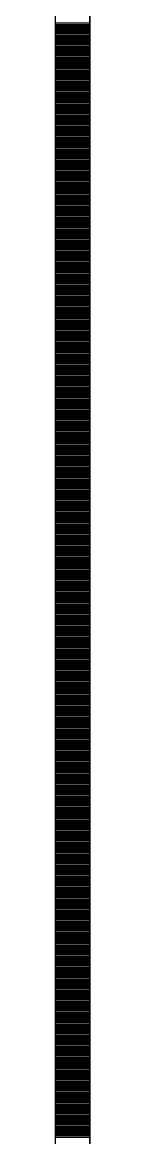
# Model space of a CAD drawing. Header units: millimetres. Extents: x -231292 to 573618, y -153144 to 564035.
# Drawn here: x 8548 to 8573, y 200942 to 201754 of the extents above; entities that cross this region are included whole.
import ezdxf

# ---------------------------------------------------------------- set-up
doc = ezdxf.new("R2010")
doc.units = ezdxf.units.MM
doc.layers.add('АР_Тонкая', color=250, linetype='Continuous', lineweight=5)
doc.layers.add('АР_Штриховка', color=250, linetype='Continuous', lineweight=0)

msp = doc.modelspace()

# ---------------------------------------------------------------- linework, layer by layer
at = {"layer": 'АР_Тонкая', "color": 18, "linetype": 'Continuous', "lineweight": 25, "true_color": 0x000000}
for p, q in [((8548.243, 263866.253), (8548.243, 187666.253)), ((8573.243, 263866.253), (8573.243, 187666.253)), ((8573.243, 187666.253), (8573.243, 263866.253))]:
    msp.add_line(p, q, dxfattribs=at)
at = {"layer": 'АР_Штриховка', "color": 18, "linetype": 'Continuous', "lineweight": 25, "true_color": 0x000000}
for p, q in [((8548.243, 201753.002), (8573.243, 201753.002)), ((8548.243, 201752.002), (8573.243, 201752.002)), ((8548.243, 201751.002), (8573.243, 201751.002)), ((8548.243, 201750.002), (8573.243, 201750.002)), ((8548.243, 201749.002), (8573.243, 201749.002)), ((8548.243, 201748.002), (8573.243, 201748.002)), ((8548.243, 201747.002), (8573.243, 201747.002)), ((8548.243, 201746.002), (8573.243, 201746.002)), ((8548.243, 201745.002), (8573.243, 201745.002)), ((8548.243, 201744.002), (8573.243, 201744.002)), ((8548.243, 201743.002), (8573.243, 201743.002)), ((8548.243, 201742.002), (8573.243, 201742.002)), ((8548.243, 201741.002), (8573.243, 201741.002)), ((8548.243, 201740.002), (8573.243, 201740.002)), ((8548.243, 201739.002), (8573.243, 201739.002)), ((8548.243, 201738.002), (8573.243, 201738.002)), ((8548.243, 201737.002), (8573.243, 201737.002)), ((8548.243, 201736.002), (8573.243, 201736.002)), ((8548.243, 201735.002), (8573.243, 201735.002)), ((8548.243, 201734.002), (8573.243, 201734.002)), ((8548.243, 201733.002), (8573.243, 201733.002)), ((8548.243, 201732.002), (8573.243, 201732.002)), ((8548.243, 201731.002), (8573.243, 201731.002)), ((8548.243, 201730.002), (8573.243, 201730.002)), ((8548.243, 201729.002), (8573.243, 201729.002)), ((8548.243, 201728.002), (8573.243, 201728.002)), ((8548.243, 201727.002), (8573.243, 201727.002)), ((8548.243, 201726.002), (8573.243, 201726.002)), ((8548.243, 201725.002), (8573.243, 201725.002)), ((8548.243, 201724.002), (8573.243, 201724.002)), ((8548.243, 201723.002), (8573.243, 201723.002)), ((8548.243, 201722.002), (8573.243, 201722.002)), ((8548.243, 201721.002), (8573.243, 201721.002)), ((8548.243, 201720.002), (8573.243, 201720.002)), ((8548.243, 201719.002), (8573.243, 201719.002)), ((8548.243, 201718.002), (8573.243, 201718.002)), ((8548.243, 201717.002), (8573.243, 201717.002)), ((8548.243, 201716.002), (8573.243, 201716.002)), ((8548.243, 201715.002), (8573.243, 201715.002)), ((8548.243, 201714.002), (8573.243, 201714.002)), ((8548.243, 201713.002), (8573.243, 201713.002)), ((8548.243, 201712.002), (8573.243, 201712.002)), ((8548.243, 201711.002), (8573.243, 201711.002)), ((8548.243, 201710.002), (8573.243, 201710.002)), ((8548.243, 201709.002), (8573.243, 201709.002)), ((8548.243, 201708.002), (8573.243, 201708.002)), ((8548.243, 201707.002), (8573.243, 201707.002)), ((8548.243, 201706.002), (8573.243, 201706.002)), ((8548.243, 201705.002), (8573.243, 201705.002)), ((8548.243, 201704.002), (8573.243, 201704.002)), ((8548.243, 201703.002), (8573.243, 201703.002)), ((8548.243, 201702.002), (8573.243, 201702.002)), ((8548.243, 201701.002), (8573.243, 201701.002)), ((8548.243, 201700.002), (8573.243, 201700.002)), ((8548.243, 201699.002), (8573.243, 201699.002)), ((8548.243, 201698.002), (8573.243, 201698.002)), ((8548.243, 201697.002), (8573.243, 201697.002)), ((8548.243, 201696.002), (8573.243, 201696.002)), ((8548.243, 201695.002), (8573.243, 201695.002)), ((8548.243, 201694.002), (8573.243, 201694.002)), ((8548.243, 201693.002), (8573.243, 201693.002)), ((8548.243, 201692.002), (8573.243, 201692.002)), ((8548.243, 201691.002), (8573.243, 201691.002)), ((8548.243, 201690.002), (8573.243, 201690.002)), ((8548.243, 201689.002), (8573.243, 201689.002)), ((8548.243, 201688.002), (8573.243, 201688.002)), ((8548.243, 201687.002), (8573.243, 201687.002)), ((8548.243, 201686.002), (8573.243, 201686.002)), ((8548.243, 201685.002), (8573.243, 201685.002)), ((8548.243, 201684.002), (8573.243, 201684.002)), ((8548.243, 201683.002), (8573.243, 201683.002)), ((8548.243, 201682.002), (8573.243, 201682.002)), ((8548.243, 201681.002), (8573.243, 201681.002)), ((8548.243, 201680.002), (8573.243, 201680.002)), ((8548.243, 201679.002), (8573.243, 201679.002)), ((8548.243, 201678.002), (8573.243, 201678.002)), ((8548.243, 201677.002), (8573.243, 201677.002)), ((8548.243, 201676.002), (8573.243, 201676.002)), ((8548.243, 201675.002), (8573.243, 201675.002)), ((8548.243, 201674.002), (8573.243, 201674.002)), ((8548.243, 201673.002), (8573.243, 201673.002)), ((8548.243, 201672.002), (8573.243, 201672.002)), ((8548.243, 201671.002), (8573.243, 201671.002)), ((8548.243, 201670.002), (8573.243, 201670.002)), ((8548.243, 201669.002), (8573.243, 201669.002)), ((8548.243, 201668.002), (8573.243, 201668.002)), ((8548.243, 201667.002), (8573.243, 201667.002)), ((8548.243, 201666.002), (8573.243, 201666.002)), ((8548.243, 201665.002), (8573.243, 201665.002)), ((8548.243, 201664.002), (8573.243, 201664.002)), ((8548.243, 201663.002), (8573.243, 201663.002)), ((8548.243, 201662.002), (8573.243, 201662.002)), ((8548.243, 201661.002), (8573.243, 201661.002)), ((8548.243, 201660.002), (8573.243, 201660.002)), ((8548.243, 201659.002), (8573.243, 201659.002)), ((8548.243, 201658.002), (8573.243, 201658.002)), ((8548.243, 201657.002), (8573.243, 201657.002)), ((8548.243, 201656.002), (8573.243, 201656.002)), ((8548.243, 201655.002), (8573.243, 201655.002)), ((8548.243, 201654.002), (8573.243, 201654.002)), ((8548.243, 201653.002), (8573.243, 201653.002)), ((8548.243, 201652.002), (8573.243, 201652.002)), ((8548.243, 201651.002), (8573.243, 201651.002)), ((8548.243, 201650.002), (8573.243, 201650.002)), ((8548.243, 201649.002), (8573.243, 201649.002)), ((8548.243, 201648.002), (8573.243, 201648.002)), ((8548.243, 201647.002), (8573.243, 201647.002)), ((8548.243, 201646.002), (8573.243, 201646.002)), ((8548.243, 201645.002), (8573.243, 201645.002)), ((8548.243, 201644.002), (8573.243, 201644.002)), ((8548.243, 201643.002), (8573.243, 201643.002)), ((8548.243, 201642.002), (8573.243, 201642.002)), ((8548.243, 201641.002), (8573.243, 201641.002)), ((8548.243, 201640.002), (8573.243, 201640.002)), ((8548.243, 201639.002), (8573.243, 201639.002)), ((8548.243, 201638.002), (8573.243, 201638.002)), ((8548.243, 201637.002), (8573.243, 201637.002)), ((8548.243, 201636.002), (8573.243, 201636.002)), ((8548.243, 201635.002), (8573.243, 201635.002)), ((8548.243, 201634.002), (8573.243, 201634.002)), ((8548.243, 201633.002), (8573.243, 201633.002)), ((8548.243, 201632.002), (8573.243, 201632.002)), ((8548.243, 201631.002), (8573.243, 201631.002)), ((8548.243, 201630.002), (8573.243, 201630.002)), ((8548.243, 201629.002), (8573.243, 201629.002)), ((8548.243, 201628.002), (8573.243, 201628.002)), ((8548.243, 201627.002), (8573.243, 201627.002)), ((8548.243, 201626.002), (8573.243, 201626.002)), ((8548.243, 201625.002), (8573.243, 201625.002)), ((8548.243, 201624.002), (8573.243, 201624.002)), ((8548.243, 201623.002), (8573.243, 201623.002)), ((8548.243, 201622.002), (8573.243, 201622.002)), ((8548.243, 201621.002), (8573.243, 201621.002)), ((8548.243, 201620.002), (8573.243, 201620.002)), ((8548.243, 201619.002), (8573.243, 201619.002)), ((8548.243, 201618.002), (8573.243, 201618.002)), ((8548.243, 201617.002), (8573.243, 201617.002)), ((8548.243, 201616.002), (8573.243, 201616.002)), ((8548.243, 201615.002), (8573.243, 201615.002)), ((8548.243, 201614.002), (8573.243, 201614.002)), ((8548.243, 201613.002), (8573.243, 201613.002)), ((8548.243, 201612.002), (8573.243, 201612.002)), ((8548.243, 201611.002), (8573.243, 201611.002)), ((8548.243, 201610.002), (8573.243, 201610.002)), ((8548.243, 201609.002), (8573.243, 201609.002)), ((8548.243, 201608.002), (8573.243, 201608.002)), ((8548.243, 201607.002), (8573.243, 201607.002)), ((8548.243, 201606.002), (8573.243, 201606.002)), ((8548.243, 201605.002), (8573.243, 201605.002)), ((8548.243, 201604.002), (8573.243, 201604.002)), ((8548.243, 201603.002), (8573.243, 201603.002)), ((8548.243, 201602.002), (8573.243, 201602.002)), ((8548.243, 201601.002), (8573.243, 201601.002)), ((8548.243, 201600.002), (8573.243, 201600.002)), ((8548.243, 201599.002), (8573.243, 201599.002)), ((8548.243, 201598.002), (8573.243, 201598.002)), ((8548.243, 201597.002), (8573.243, 201597.002)), ((8548.243, 201596.002), (8573.243, 201596.002)), ((8548.243, 201595.002), (8573.243, 201595.002)), ((8548.243, 201594.002), (8573.243, 201594.002)), ((8548.243, 201593.002), (8573.243, 201593.002)), ((8548.243, 201592.002), (8573.243, 201592.002)), ((8548.243, 201591.002), (8573.243, 201591.002)), ((8548.243, 201590.002), (8573.243, 201590.002)), ((8548.243, 201589.002), (8573.243, 201589.002)), ((8548.243, 201588.002), (8573.243, 201588.002)), ((8548.243, 201587.002), (8573.243, 201587.002)), ((8548.243, 201586.002), (8573.243, 201586.002)), ((8548.243, 201585.002), (8573.243, 201585.002)), ((8548.243, 201584.002), (8573.243, 201584.002)), ((8548.243, 201583.002), (8573.243, 201583.002)), ((8548.243, 201582.002), (8573.243, 201582.002)), ((8548.243, 201581.002), (8573.243, 201581.002)), ((8548.243, 201580.002), (8573.243, 201580.002)), ((8548.243, 201579.002), (8573.243, 201579.002)), ((8548.243, 201578.002), (8573.243, 201578.002)), ((8548.243, 201577.002), (8573.243, 201577.002)), ((8548.243, 201576.002), (8573.243, 201576.002)), ((8548.243, 201575.002), (8573.243, 201575.002)), ((8548.243, 201574.002), (8573.243, 201574.002)), ((8548.243, 201573.002), (8573.243, 201573.002)), ((8548.243, 201572.002), (8573.243, 201572.002)), ((8548.243, 201571.002), (8573.243, 201571.002)), ((8548.243, 201570.002), (8573.243, 201570.002)), ((8548.243, 201569.002), (8573.243, 201569.002)), ((8548.243, 201568.002), (8573.243, 201568.002)), ((8548.243, 201567.002), (8573.243, 201567.002)), ((8548.243, 201566.002), (8573.243, 201566.002)), ((8548.243, 201565.002), (8573.243, 201565.002)), ((8548.243, 201564.002), (8573.243, 201564.002)), ((8548.243, 201563.002), (8573.243, 201563.002)), ((8548.243, 201562.002), (8573.243, 201562.002)), ((8548.243, 201561.002), (8573.243, 201561.002)), ((8548.243, 201560.002), (8573.243, 201560.002)), ((8548.243, 201559.002), (8573.243, 201559.002)), ((8548.243, 201558.002), (8573.243, 201558.002)), ((8548.243, 201557.002), (8573.243, 201557.002)), ((8548.243, 201556.002), (8573.243, 201556.002)), ((8548.243, 201555.002), (8573.243, 201555.002)), ((8548.243, 201554.002), (8573.243, 201554.002)), ((8548.243, 201553.002), (8573.243, 201553.002)), ((8548.243, 201552.002), (8573.243, 201552.002)), ((8548.243, 201551.002), (8573.243, 201551.002)), ((8548.243, 201550.002), (8573.243, 201550.002)), ((8548.243, 201549.002), (8573.243, 201549.002)), ((8548.243, 201548.002), (8573.243, 201548.002)), ((8548.243, 201547.002), (8573.243, 201547.002)), ((8548.243, 201546.002), (8573.243, 201546.002)), ((8548.243, 201545.002), (8573.243, 201545.002)), ((8548.243, 201544.002), (8573.243, 201544.002)), ((8548.243, 201543.002), (8573.243, 201543.002)), ((8548.243, 201542.002), (8573.243, 201542.002)), ((8548.243, 201541.002), (8573.243, 201541.002)), ((8548.243, 201540.002), (8573.243, 201540.002)), ((8548.243, 201539.002), (8573.243, 201539.002)), ((8548.243, 201538.002), (8573.243, 201538.002)), ((8548.243, 201537.002), (8573.243, 201537.002)), ((8548.243, 201536.002), (8573.243, 201536.002)), ((8548.243, 201535.002), (8573.243, 201535.002)), ((8548.243, 201534.002), (8573.243, 201534.002)), ((8548.243, 201533.002), (8573.243, 201533.002)), ((8548.243, 201532.002), (8573.243, 201532.002)), ((8548.243, 201531.002), (8573.243, 201531.002)), ((8548.243, 201530.002), (8573.243, 201530.002)), ((8548.243, 201529.002), (8573.243, 201529.002)), ((8548.243, 201528.002), (8573.243, 201528.002)), ((8548.243, 201527.002), (8573.243, 201527.002)), ((8548.243, 201526.002), (8573.243, 201526.002)), ((8548.243, 201525.002), (8573.243, 201525.002)), ((8548.243, 201524.002), (8573.243, 201524.002)), ((8548.243, 201523.002), (8573.243, 201523.002)), ((8548.243, 201522.002), (8573.243, 201522.002)), ((8548.243, 201521.002), (8573.243, 201521.002)), ((8548.243, 201520.002), (8573.243, 201520.002)), ((8548.243, 201519.002), (8573.243, 201519.002)), ((8548.243, 201518.002), (8573.243, 201518.002)), ((8548.243, 201517.002), (8573.243, 201517.002)), ((8548.243, 201516.002), (8573.243, 201516.002)), ((8548.243, 201515.002), (8573.243, 201515.002)), ((8548.243, 201514.002), (8573.243, 201514.002)), ((8548.243, 201513.002), (8573.243, 201513.002)), ((8548.243, 201512.002), (8573.243, 201512.002)), ((8548.243, 201511.002), (8573.243, 201511.002)), ((8548.243, 201510.002), (8573.243, 201510.002)), ((8548.243, 201509.002), (8573.243, 201509.002)), ((8548.243, 201508.002), (8573.243, 201508.002)), ((8548.243, 201507.002), (8573.243, 201507.002)), ((8548.243, 201506.002), (8573.243, 201506.002)), ((8548.243, 201505.002), (8573.243, 201505.002)), ((8548.243, 201504.002), (8573.243, 201504.002)), ((8548.243, 201503.002), (8573.243, 201503.002)), ((8548.243, 201502.002), (8573.243, 201502.002)), ((8548.243, 201501.002), (8573.243, 201501.002)), ((8548.243, 201500.002), (8573.243, 201500.002)), ((8548.243, 201499.002), (8573.243, 201499.002)), ((8548.243, 201498.002), (8573.243, 201498.002)), ((8548.243, 201497.002), (8573.243, 201497.002)), ((8548.243, 201496.002), (8573.243, 201496.002)), ((8548.243, 201495.002), (8573.243, 201495.002)), ((8548.243, 201494.002), (8573.243, 201494.002)), ((8548.243, 201493.002), (8573.243, 201493.002)), ((8548.243, 201492.002), (8573.243, 201492.002)), ((8548.243, 201491.002), (8573.243, 201491.002)), ((8548.243, 201490.002), (8573.243, 201490.002)), ((8548.243, 201489.002), (8573.243, 201489.002)), ((8548.243, 201488.002), (8573.243, 201488.002)), ((8548.243, 201487.002), (8573.243, 201487.002)), ((8548.243, 201486.002), (8573.243, 201486.002)), ((8548.243, 201485.002), (8573.243, 201485.002)), ((8548.243, 201484.002), (8573.243, 201484.002)), ((8548.243, 201483.002), (8573.243, 201483.002)), ((8548.243, 201482.002), (8573.243, 201482.002)), ((8548.243, 201481.002), (8573.243, 201481.002)), ((8548.243, 201480.002), (8573.243, 201480.002)), ((8548.243, 201479.002), (8573.243, 201479.002)), ((8548.243, 201478.002), (8573.243, 201478.002)), ((8548.243, 201477.002), (8573.243, 201477.002)), ((8548.243, 201476.002), (8573.243, 201476.002)), ((8548.243, 201475.002), (8573.243, 201475.002)), ((8548.243, 201474.002), (8573.243, 201474.002)), ((8548.243, 201473.002), (8573.243, 201473.002)), ((8548.243, 201472.002), (8573.243, 201472.002)), ((8548.243, 201471.002), (8573.243, 201471.002)), ((8548.243, 201470.002), (8573.243, 201470.002)), ((8548.243, 201469.002), (8573.243, 201469.002)), ((8548.243, 201468.002), (8573.243, 201468.002)), ((8548.243, 201467.002), (8573.243, 201467.002)), ((8548.243, 201466.002), (8573.243, 201466.002)), ((8548.243, 201465.002), (8573.243, 201465.002)), ((8548.243, 201464.002), (8573.243, 201464.002)), ((8548.243, 201463.002), (8573.243, 201463.002)), ((8548.243, 201462.002), (8573.243, 201462.002)), ((8548.243, 201461.002), (8573.243, 201461.002)), ((8548.243, 201460.002), (8573.243, 201460.002)), ((8548.243, 201459.002), (8573.243, 201459.002)), ((8548.243, 201458.002), (8573.243, 201458.002)), ((8548.243, 201457.002), (8573.243, 201457.002)), ((8548.243, 201456.002), (8573.243, 201456.002)), ((8548.243, 201455.002), (8573.243, 201455.002)), ((8548.243, 201454.002), (8573.243, 201454.002)), ((8548.243, 201453.002), (8573.243, 201453.002)), ((8548.243, 201452.002), (8573.243, 201452.002)), ((8548.243, 201451.002), (8573.243, 201451.002)), ((8548.243, 201450.002), (8573.243, 201450.002)), ((8548.243, 201449.002), (8573.243, 201449.002)), ((8548.243, 201448.002), (8573.243, 201448.002)), ((8548.243, 201447.002), (8573.243, 201447.002)), ((8548.243, 201446.002), (8573.243, 201446.002)), ((8548.243, 201445.002), (8573.243, 201445.002)), ((8548.243, 201444.002), (8573.243, 201444.002)), ((8548.243, 201443.002), (8573.243, 201443.002)), ((8548.243, 201442.002), (8573.243, 201442.002)), ((8548.243, 201441.002), (8573.243, 201441.002)), ((8548.243, 201440.002), (8573.243, 201440.002)), ((8548.243, 201439.002), (8573.243, 201439.002)), ((8548.243, 201438.002), (8573.243, 201438.002)), ((8548.243, 201437.002), (8573.243, 201437.002)), ((8548.243, 201436.002), (8573.243, 201436.002)), ((8548.243, 201435.002), (8573.243, 201435.002)), ((8548.243, 201434.002), (8573.243, 201434.002)), ((8548.243, 201433.002), (8573.243, 201433.002)), ((8548.243, 201432.002), (8573.243, 201432.002)), ((8548.243, 201431.002), (8573.243, 201431.002)), ((8548.243, 201430.002), (8573.243, 201430.002)), ((8548.243, 201429.002), (8573.243, 201429.002)), ((8548.243, 201428.002), (8573.243, 201428.002)), ((8548.243, 201427.002), (8573.243, 201427.002)), ((8548.243, 201426.002), (8573.243, 201426.002)), ((8548.243, 201425.002), (8573.243, 201425.002)), ((8548.243, 201424.002), (8573.243, 201424.002)), ((8548.243, 201423.002), (8573.243, 201423.002)), ((8548.243, 201422.002), (8573.243, 201422.002)), ((8548.243, 201421.002), (8573.243, 201421.002)), ((8548.243, 201420.002), (8573.243, 201420.002)), ((8548.243, 201419.002), (8573.243, 201419.002)), ((8548.243, 201418.002), (8573.243, 201418.002)), ((8548.243, 201417.002), (8573.243, 201417.002)), ((8548.243, 201416.002), (8573.243, 201416.002)), ((8548.243, 201415.002), (8573.243, 201415.002)), ((8548.243, 201414.002), (8573.243, 201414.002)), ((8548.243, 201413.002), (8573.243, 201413.002)), ((8548.243, 201412.002), (8573.243, 201412.002)), ((8548.243, 201411.002), (8573.243, 201411.002)), ((8548.243, 201410.002), (8573.243, 201410.002)), ((8548.243, 201409.002), (8573.243, 201409.002)), ((8548.243, 201408.002), (8573.243, 201408.002)), ((8548.243, 201407.002), (8573.243, 201407.002)), ((8548.243, 201406.002), (8573.243, 201406.002)), ((8548.243, 201405.002), (8573.243, 201405.002)), ((8548.243, 201404.002), (8573.243, 201404.002)), ((8548.243, 201403.002), (8573.243, 201403.002)), ((8548.243, 201402.002), (8573.243, 201402.002)), ((8548.243, 201401.002), (8573.243, 201401.002)), ((8548.243, 201400.002), (8573.243, 201400.002)), ((8548.243, 201399.002), (8573.243, 201399.002)), ((8548.243, 201398.002), (8573.243, 201398.002)), ((8548.243, 201397.002), (8573.243, 201397.002)), ((8548.243, 201396.002), (8573.243, 201396.002)), ((8548.243, 201395.002), (8573.243, 201395.002)), ((8548.243, 201394.002), (8573.243, 201394.002)), ((8548.243, 201393.002), (8573.243, 201393.002)), ((8548.243, 201392.002), (8573.243, 201392.002)), ((8548.243, 201391.002), (8573.243, 201391.002)), ((8548.243, 201390.002), (8573.243, 201390.002)), ((8548.243, 201389.002), (8573.243, 201389.002)), ((8548.243, 201388.002), (8573.243, 201388.002)), ((8548.243, 201387.002), (8573.243, 201387.002)), ((8548.243, 201386.002), (8573.243, 201386.002)), ((8548.243, 201385.002), (8573.243, 201385.002)), ((8548.243, 201384.002), (8573.243, 201384.002)), ((8548.243, 201383.002), (8573.243, 201383.002)), ((8548.243, 201382.002), (8573.243, 201382.002)), ((8548.243, 201381.002), (8573.243, 201381.002)), ((8548.243, 201380.002), (8573.243, 201380.002)), ((8548.243, 201379.002), (8573.243, 201379.002)), ((8548.243, 201378.002), (8573.243, 201378.002)), ((8548.243, 201377.002), (8573.243, 201377.002)), ((8548.243, 201376.002), (8573.243, 201376.002)), ((8548.243, 201375.002), (8573.243, 201375.002)), ((8548.243, 201374.002), (8573.243, 201374.002)), ((8548.243, 201373.002), (8573.243, 201373.002)), ((8548.243, 201372.002), (8573.243, 201372.002)), ((8548.243, 201371.002), (8573.243, 201371.002)), ((8548.243, 201370.002), (8573.243, 201370.002)), ((8548.243, 201369.002), (8573.243, 201369.002)), ((8548.243, 201368.002), (8573.243, 201368.002)), ((8548.243, 201367.002), (8573.243, 201367.002)), ((8548.243, 201366.002), (8573.243, 201366.002)), ((8548.243, 201365.002), (8573.243, 201365.002)), ((8548.243, 201364.002), (8573.243, 201364.002)), ((8548.243, 201363.002), (8573.243, 201363.002)), ((8548.243, 201362.002), (8573.243, 201362.002)), ((8548.243, 201361.002), (8573.243, 201361.002)), ((8548.243, 201360.002), (8573.243, 201360.002)), ((8548.243, 201359.002), (8573.243, 201359.002)), ((8548.243, 201358.002), (8573.243, 201358.002)), ((8548.243, 201357.002), (8573.243, 201357.002)), ((8548.243, 201356.002), (8573.243, 201356.002)), ((8548.243, 201355.002), (8573.243, 201355.002)), ((8548.243, 201354.002), (8573.243, 201354.002)), ((8548.243, 201353.002), (8573.243, 201353.002)), ((8548.243, 201352.002), (8573.243, 201352.002)), ((8548.243, 201351.002), (8573.243, 201351.002)), ((8548.243, 201350.002), (8573.243, 201350.002)), ((8548.243, 201349.002), (8573.243, 201349.002)), ((8548.243, 201348.002), (8573.243, 201348.002)), ((8548.243, 201347.002), (8573.243, 201347.002)), ((8548.243, 201346.002), (8573.243, 201346.002)), ((8548.243, 201345.002), (8573.243, 201345.002)), ((8548.243, 201344.002), (8573.243, 201344.002)), ((8548.243, 201343.002), (8573.243, 201343.002)), ((8548.243, 201342.002), (8573.243, 201342.002)), ((8548.243, 201341.002), (8573.243, 201341.002)), ((8548.243, 201340.002), (8573.243, 201340.002)), ((8548.243, 201339.002), (8573.243, 201339.002)), ((8548.243, 201338.002), (8573.243, 201338.002)), ((8548.243, 201337.002), (8573.243, 201337.002)), ((8548.243, 201336.002), (8573.243, 201336.002)), ((8548.243, 201335.002), (8573.243, 201335.002)), ((8548.243, 201334.002), (8573.243, 201334.002)), ((8548.243, 201333.002), (8573.243, 201333.002)), ((8548.243, 201332.002), (8573.243, 201332.002)), ((8548.243, 201331.002), (8573.243, 201331.002)), ((8548.243, 201330.002), (8573.243, 201330.002)), ((8548.243, 201329.002), (8573.243, 201329.002)), ((8548.243, 201328.002), (8573.243, 201328.002)), ((8548.243, 201327.002), (8573.243, 201327.002)), ((8548.243, 201326.002), (8573.243, 201326.002)), ((8548.243, 201325.002), (8573.243, 201325.002)), ((8548.243, 201324.002), (8573.243, 201324.002)), ((8548.243, 201323.002), (8573.243, 201323.002)), ((8548.243, 201322.002), (8573.243, 201322.002)), ((8548.243, 201321.002), (8573.243, 201321.002)), ((8548.243, 201320.002), (8573.243, 201320.002)), ((8548.243, 201319.002), (8573.243, 201319.002)), ((8548.243, 201318.002), (8573.243, 201318.002)), ((8548.243, 201317.002), (8573.243, 201317.002)), ((8548.243, 201316.002), (8573.243, 201316.002)), ((8548.243, 201315.002), (8573.243, 201315.002)), ((8548.243, 201314.002), (8573.243, 201314.002)), ((8548.243, 201313.002), (8573.243, 201313.002)), ((8548.243, 201312.002), (8573.243, 201312.002)), ((8548.243, 201311.002), (8573.243, 201311.002)), ((8548.243, 201310.002), (8573.243, 201310.002)), ((8548.243, 201309.002), (8573.243, 201309.002)), ((8548.243, 201308.002), (8573.243, 201308.002)), ((8548.243, 201307.002), (8573.243, 201307.002)), ((8548.243, 201306.002), (8573.243, 201306.002)), ((8548.243, 201305.002), (8573.243, 201305.002)), ((8548.243, 201304.002), (8573.243, 201304.002)), ((8548.243, 201303.002), (8573.243, 201303.002)), ((8548.243, 201302.002), (8573.243, 201302.002)), ((8548.243, 201301.002), (8573.243, 201301.002)), ((8548.243, 201300.002), (8573.243, 201300.002)), ((8548.243, 201299.002), (8573.243, 201299.002)), ((8548.243, 201298.002), (8573.243, 201298.002)), ((8548.243, 201297.002), (8573.243, 201297.002)), ((8548.243, 201296.002), (8573.243, 201296.002)), ((8548.243, 201295.002), (8573.243, 201295.002)), ((8548.243, 201294.002), (8573.243, 201294.002)), ((8548.243, 201293.002), (8573.243, 201293.002)), ((8548.243, 201292.002), (8573.243, 201292.002)), ((8548.243, 201291.002), (8573.243, 201291.002)), ((8548.243, 201290.002), (8573.243, 201290.002)), ((8548.243, 201289.002), (8573.243, 201289.002)), ((8548.243, 201288.002), (8573.243, 201288.002)), ((8548.243, 201287.002), (8573.243, 201287.002)), ((8548.243, 201286.002), (8573.243, 201286.002)), ((8548.243, 201285.002), (8573.243, 201285.002)), ((8548.243, 201284.002), (8573.243, 201284.002)), ((8548.243, 201283.002), (8573.243, 201283.002)), ((8548.243, 201282.002), (8573.243, 201282.002)), ((8548.243, 201281.002), (8573.243, 201281.002)), ((8548.243, 201280.002), (8573.243, 201280.002)), ((8548.243, 201279.002), (8573.243, 201279.002)), ((8548.243, 201278.002), (8573.243, 201278.002)), ((8548.243, 201277.002), (8573.243, 201277.002)), ((8548.243, 201276.002), (8573.243, 201276.002)), ((8548.243, 201275.002), (8573.243, 201275.002)), ((8548.243, 201274.002), (8573.243, 201274.002)), ((8548.243, 201273.002), (8573.243, 201273.002)), ((8548.243, 201272.002), (8573.243, 201272.002)), ((8548.243, 201271.002), (8573.243, 201271.002)), ((8548.243, 201270.002), (8573.243, 201270.002)), ((8548.243, 201269.002), (8573.243, 201269.002)), ((8548.243, 201268.002), (8573.243, 201268.002)), ((8548.243, 201267.002), (8573.243, 201267.002)), ((8548.243, 201266.002), (8573.243, 201266.002)), ((8548.243, 201265.002), (8573.243, 201265.002)), ((8548.243, 201264.002), (8573.243, 201264.002)), ((8548.243, 201263.002), (8573.243, 201263.002)), ((8548.243, 201262.002), (8573.243, 201262.002)), ((8548.243, 201261.002), (8573.243, 201261.002)), ((8548.243, 201260.002), (8573.243, 201260.002)), ((8548.243, 201259.002), (8573.243, 201259.002)), ((8548.243, 201258.002), (8573.243, 201258.002)), ((8548.243, 201257.002), (8573.243, 201257.002)), ((8548.243, 201256.002), (8573.243, 201256.002)), ((8548.243, 201255.002), (8573.243, 201255.002)), ((8548.243, 201254.002), (8573.243, 201254.002)), ((8548.243, 201253.002), (8573.243, 201253.002)), ((8548.243, 201252.002), (8573.243, 201252.002)), ((8548.243, 201251.002), (8573.243, 201251.002)), ((8548.243, 201250.002), (8573.243, 201250.002)), ((8548.243, 201249.002), (8573.243, 201249.002)), ((8548.243, 201248.002), (8573.243, 201248.002)), ((8548.243, 201247.002), (8573.243, 201247.002)), ((8548.243, 201246.002), (8573.243, 201246.002)), ((8548.243, 201245.002), (8573.243, 201245.002)), ((8548.243, 201244.002), (8573.243, 201244.002)), ((8548.243, 201243.002), (8573.243, 201243.002)), ((8548.243, 201242.002), (8573.243, 201242.002)), ((8548.243, 201241.002), (8573.243, 201241.002)), ((8548.243, 201240.002), (8573.243, 201240.002)), ((8548.243, 201239.002), (8573.243, 201239.002)), ((8548.243, 201238.002), (8573.243, 201238.002)), ((8548.243, 201237.002), (8573.243, 201237.002)), ((8548.243, 201236.002), (8573.243, 201236.002)), ((8548.243, 201235.002), (8573.243, 201235.002)), ((8548.243, 201234.002), (8573.243, 201234.002)), ((8548.243, 201233.002), (8573.243, 201233.002)), ((8548.243, 201232.002), (8573.243, 201232.002)), ((8548.243, 201231.002), (8573.243, 201231.002)), ((8548.243, 201230.002), (8573.243, 201230.002)), ((8548.243, 201229.002), (8573.243, 201229.002)), ((8548.243, 201228.002), (8573.243, 201228.002)), ((8548.243, 201227.002), (8573.243, 201227.002)), ((8548.243, 201226.002), (8573.243, 201226.002)), ((8548.243, 201225.002), (8573.243, 201225.002)), ((8548.243, 201224.002), (8573.243, 201224.002)), ((8548.243, 201223.002), (8573.243, 201223.002)), ((8548.243, 201222.002), (8573.243, 201222.002)), ((8548.243, 201221.002), (8573.243, 201221.002)), ((8548.243, 201220.002), (8573.243, 201220.002)), ((8548.243, 201219.002), (8573.243, 201219.002)), ((8548.243, 201218.002), (8573.243, 201218.002)), ((8548.243, 201217.002), (8573.243, 201217.002)), ((8548.243, 201216.002), (8573.243, 201216.002)), ((8548.243, 201215.002), (8573.243, 201215.002)), ((8548.243, 201214.002), (8573.243, 201214.002)), ((8548.243, 201213.002), (8573.243, 201213.002)), ((8548.243, 201212.002), (8573.243, 201212.002)), ((8548.243, 201211.002), (8573.243, 201211.002)), ((8548.243, 201210.002), (8573.243, 201210.002)), ((8548.243, 201209.002), (8573.243, 201209.002)), ((8548.243, 201208.002), (8573.243, 201208.002)), ((8548.243, 201207.002), (8573.243, 201207.002)), ((8548.243, 201206.002), (8573.243, 201206.002)), ((8548.243, 201205.002), (8573.243, 201205.002)), ((8548.243, 201204.002), (8573.243, 201204.002)), ((8548.243, 201203.002), (8573.243, 201203.002)), ((8548.243, 201202.002), (8573.243, 201202.002)), ((8548.243, 201201.002), (8573.243, 201201.002)), ((8548.243, 201200.002), (8573.243, 201200.002)), ((8548.243, 201199.002), (8573.243, 201199.002)), ((8548.243, 201198.002), (8573.243, 201198.002)), ((8548.243, 201197.002), (8573.243, 201197.002)), ((8548.243, 201196.002), (8573.243, 201196.002)), ((8548.243, 201195.002), (8573.243, 201195.002)), ((8548.243, 201194.002), (8573.243, 201194.002)), ((8548.243, 201193.002), (8573.243, 201193.002)), ((8548.243, 201192.002), (8573.243, 201192.002)), ((8548.243, 201191.002), (8573.243, 201191.002)), ((8548.243, 201190.002), (8573.243, 201190.002)), ((8548.243, 201189.002), (8573.243, 201189.002)), ((8548.243, 201188.002), (8573.243, 201188.002)), ((8548.243, 201187.002), (8573.243, 201187.002)), ((8548.243, 201186.002), (8573.243, 201186.002)), ((8548.243, 201185.002), (8573.243, 201185.002)), ((8548.243, 201184.002), (8573.243, 201184.002)), ((8548.243, 201183.002), (8573.243, 201183.002)), ((8548.243, 201182.002), (8573.243, 201182.002)), ((8548.243, 201181.002), (8573.243, 201181.002)), ((8548.243, 201180.002), (8573.243, 201180.002)), ((8548.243, 201179.002), (8573.243, 201179.002)), ((8548.243, 201178.002), (8573.243, 201178.002)), ((8548.243, 201177.002), (8573.243, 201177.002)), ((8548.243, 201176.002), (8573.243, 201176.002)), ((8548.243, 201175.002), (8573.243, 201175.002)), ((8548.243, 201174.002), (8573.243, 201174.002)), ((8548.243, 201173.002), (8573.243, 201173.002)), ((8548.243, 201172.002), (8573.243, 201172.002)), ((8548.243, 201171.002), (8573.243, 201171.002)), ((8548.243, 201170.002), (8573.243, 201170.002)), ((8548.243, 201169.002), (8573.243, 201169.002)), ((8548.243, 201168.002), (8573.243, 201168.002)), ((8548.243, 201167.002), (8573.243, 201167.002)), ((8548.243, 201166.002), (8573.243, 201166.002)), ((8548.243, 201165.002), (8573.243, 201165.002)), ((8548.243, 201164.002), (8573.243, 201164.002)), ((8548.243, 201163.002), (8573.243, 201163.002)), ((8548.243, 201162.002), (8573.243, 201162.002)), ((8548.243, 201161.002), (8573.243, 201161.002)), ((8548.243, 201160.002), (8573.243, 201160.002)), ((8548.243, 201159.002), (8573.243, 201159.002)), ((8548.243, 201158.002), (8573.243, 201158.002)), ((8548.243, 201157.002), (8573.243, 201157.002)), ((8548.243, 201156.002), (8573.243, 201156.002)), ((8548.243, 201155.002), (8573.243, 201155.002)), ((8548.243, 201154.002), (8573.243, 201154.002)), ((8548.243, 201153.002), (8573.243, 201153.002)), ((8548.243, 201152.002), (8573.243, 201152.002)), ((8548.243, 201151.002), (8573.243, 201151.002)), ((8548.243, 201150.002), (8573.243, 201150.002)), ((8548.243, 201149.002), (8573.243, 201149.002)), ((8548.243, 201148.002), (8573.243, 201148.002)), ((8548.243, 201147.002), (8573.243, 201147.002)), ((8548.243, 201146.002), (8573.243, 201146.002)), ((8548.243, 201145.002), (8573.243, 201145.002)), ((8548.243, 201144.002), (8573.243, 201144.002)), ((8548.243, 201143.002), (8573.243, 201143.002)), ((8548.243, 201142.002), (8573.243, 201142.002)), ((8548.243, 201141.002), (8573.243, 201141.002)), ((8548.243, 201140.002), (8573.243, 201140.002)), ((8548.243, 201139.002), (8573.243, 201139.002)), ((8548.243, 201138.002), (8573.243, 201138.002)), ((8548.243, 201137.002), (8573.243, 201137.002)), ((8548.243, 201136.002), (8573.243, 201136.002)), ((8548.243, 201135.002), (8573.243, 201135.002)), ((8548.243, 201134.002), (8573.243, 201134.002)), ((8548.243, 201133.002), (8573.243, 201133.002)), ((8548.243, 201132.002), (8573.243, 201132.002)), ((8548.243, 201131.002), (8573.243, 201131.002)), ((8548.243, 201130.002), (8573.243, 201130.002)), ((8548.243, 201129.002), (8573.243, 201129.002)), ((8548.243, 201128.002), (8573.243, 201128.002)), ((8548.243, 201127.002), (8573.243, 201127.002)), ((8548.243, 201126.002), (8573.243, 201126.002)), ((8548.243, 201125.002), (8573.243, 201125.002)), ((8548.243, 201124.002), (8573.243, 201124.002)), ((8548.243, 201123.002), (8573.243, 201123.002)), ((8548.243, 201122.002), (8573.243, 201122.002)), ((8548.243, 201121.002), (8573.243, 201121.002)), ((8548.243, 201120.002), (8573.243, 201120.002)), ((8548.243, 201119.002), (8573.243, 201119.002)), ((8548.243, 201118.002), (8573.243, 201118.002)), ((8548.243, 201117.002), (8573.243, 201117.002)), ((8548.243, 201116.002), (8573.243, 201116.002)), ((8548.243, 201115.002), (8573.243, 201115.002)), ((8548.243, 201114.002), (8573.243, 201114.002)), ((8548.243, 201113.002), (8573.243, 201113.002)), ((8548.243, 201112.002), (8573.243, 201112.002)), ((8548.243, 201111.002), (8573.243, 201111.002)), ((8548.243, 201110.002), (8573.243, 201110.002)), ((8548.243, 201109.002), (8573.243, 201109.002)), ((8548.243, 201108.002), (8573.243, 201108.002)), ((8548.243, 201107.002), (8573.243, 201107.002)), ((8548.243, 201106.002), (8573.243, 201106.002)), ((8548.243, 201105.002), (8573.243, 201105.002)), ((8548.243, 201104.002), (8573.243, 201104.002)), ((8548.243, 201103.002), (8573.243, 201103.002)), ((8548.243, 201102.002), (8573.243, 201102.002)), ((8548.243, 201101.002), (8573.243, 201101.002)), ((8548.243, 201100.002), (8573.243, 201100.002)), ((8548.243, 201099.002), (8573.243, 201099.002)), ((8548.243, 201098.002), (8573.243, 201098.002)), ((8548.243, 201097.002), (8573.243, 201097.002)), ((8548.243, 201096.002), (8573.243, 201096.002)), ((8548.243, 201095.002), (8573.243, 201095.002)), ((8548.243, 201094.002), (8573.243, 201094.002)), ((8548.243, 201093.002), (8573.243, 201093.002)), ((8548.243, 201092.002), (8573.243, 201092.002)), ((8548.243, 201091.002), (8573.243, 201091.002)), ((8548.243, 201090.002), (8573.243, 201090.002)), ((8548.243, 201089.002), (8573.243, 201089.002)), ((8548.243, 201088.002), (8573.243, 201088.002)), ((8548.243, 201087.002), (8573.243, 201087.002)), ((8548.243, 201086.002), (8573.243, 201086.002)), ((8548.243, 201085.002), (8573.243, 201085.002)), ((8548.243, 201084.002), (8573.243, 201084.002)), ((8548.243, 201083.002), (8573.243, 201083.002)), ((8548.243, 201082.002), (8573.243, 201082.002)), ((8548.243, 201081.002), (8573.243, 201081.002)), ((8548.243, 201080.002), (8573.243, 201080.002)), ((8548.243, 201079.002), (8573.243, 201079.002)), ((8548.243, 201078.002), (8573.243, 201078.002)), ((8548.243, 201077.002), (8573.243, 201077.002)), ((8548.243, 201076.002), (8573.243, 201076.002)), ((8548.243, 201075.002), (8573.243, 201075.002)), ((8548.243, 201074.002), (8573.243, 201074.002)), ((8548.243, 201073.002), (8573.243, 201073.002)), ((8548.243, 201072.002), (8573.243, 201072.002)), ((8548.243, 201071.002), (8573.243, 201071.002)), ((8548.243, 201070.002), (8573.243, 201070.002)), ((8548.243, 201069.002), (8573.243, 201069.002)), ((8548.243, 201068.002), (8573.243, 201068.002)), ((8548.243, 201067.002), (8573.243, 201067.002)), ((8548.243, 201066.002), (8573.243, 201066.002)), ((8548.243, 201065.002), (8573.243, 201065.002)), ((8548.243, 201064.002), (8573.243, 201064.002)), ((8548.243, 201063.002), (8573.243, 201063.002)), ((8548.243, 201062.002), (8573.243, 201062.002)), ((8548.243, 201061.002), (8573.243, 201061.002)), ((8548.243, 201060.002), (8573.243, 201060.002)), ((8548.243, 201059.002), (8573.243, 201059.002)), ((8548.243, 201058.002), (8573.243, 201058.002)), ((8548.243, 201057.002), (8573.243, 201057.002)), ((8548.243, 201056.002), (8573.243, 201056.002)), ((8548.243, 201055.002), (8573.243, 201055.002)), ((8548.243, 201054.002), (8573.243, 201054.002)), ((8548.243, 201053.002), (8573.243, 201053.002)), ((8548.243, 201052.002), (8573.243, 201052.002)), ((8548.243, 201051.002), (8573.243, 201051.002)), ((8548.243, 201050.002), (8573.243, 201050.002)), ((8548.243, 201049.002), (8573.243, 201049.002)), ((8548.243, 201048.002), (8573.243, 201048.002)), ((8548.243, 201047.002), (8573.243, 201047.002)), ((8548.243, 201046.002), (8573.243, 201046.002)), ((8548.243, 201045.002), (8573.243, 201045.002)), ((8548.243, 201044.002), (8573.243, 201044.002)), ((8548.243, 201043.002), (8573.243, 201043.002)), ((8548.243, 201042.002), (8573.243, 201042.002)), ((8548.243, 201041.002), (8573.243, 201041.002)), ((8548.243, 201040.002), (8573.243, 201040.002)), ((8548.243, 201039.002), (8573.243, 201039.002)), ((8548.243, 201038.002), (8573.243, 201038.002)), ((8548.243, 201037.002), (8573.243, 201037.002)), ((8548.243, 201036.002), (8573.243, 201036.002)), ((8548.243, 201035.002), (8573.243, 201035.002)), ((8548.243, 201034.002), (8573.243, 201034.002)), ((8548.243, 201033.002), (8573.243, 201033.002)), ((8548.243, 201032.002), (8573.243, 201032.002)), ((8548.243, 201031.002), (8573.243, 201031.002)), ((8548.243, 201030.002), (8573.243, 201030.002)), ((8548.243, 201029.002), (8573.243, 201029.002)), ((8548.243, 201028.002), (8573.243, 201028.002)), ((8548.243, 201027.002), (8573.243, 201027.002)), ((8548.243, 201026.002), (8573.243, 201026.002)), ((8548.243, 201025.002), (8573.243, 201025.002)), ((8548.243, 201024.002), (8573.243, 201024.002)), ((8548.243, 201023.002), (8573.243, 201023.002)), ((8548.243, 201022.002), (8573.243, 201022.002)), ((8548.243, 201021.002), (8573.243, 201021.002)), ((8548.243, 201020.002), (8573.243, 201020.002)), ((8548.243, 201019.002), (8573.243, 201019.002)), ((8548.243, 201018.002), (8573.243, 201018.002)), ((8548.243, 201017.002), (8573.243, 201017.002)), ((8548.243, 201016.002), (8573.243, 201016.002)), ((8548.243, 201015.002), (8573.243, 201015.002)), ((8548.243, 201014.002), (8573.243, 201014.002)), ((8548.243, 201013.002), (8573.243, 201013.002)), ((8548.243, 201012.002), (8573.243, 201012.002)), ((8548.243, 201011.002), (8573.243, 201011.002)), ((8548.243, 201010.002), (8573.243, 201010.002)), ((8548.243, 201009.002), (8573.243, 201009.002)), ((8548.243, 201008.002), (8573.243, 201008.002)), ((8548.243, 201007.002), (8573.243, 201007.002)), ((8548.243, 201006.002), (8573.243, 201006.002)), ((8548.243, 201005.002), (8573.243, 201005.002)), ((8548.243, 201004.002), (8573.243, 201004.002)), ((8548.243, 201003.002), (8573.243, 201003.002)), ((8548.243, 201002.002), (8573.243, 201002.002)), ((8548.243, 201001.002), (8573.243, 201001.002)), ((8548.243, 201000.002), (8573.243, 201000.002)), ((8548.243, 200999.002), (8573.243, 200999.002)), ((8548.243, 200998.002), (8573.243, 200998.002)), ((8548.243, 200997.002), (8573.243, 200997.002)), ((8548.243, 200996.002), (8573.243, 200996.002)), ((8548.243, 200995.002), (8573.243, 200995.002)), ((8548.243, 200994.002), (8573.243, 200994.002)), ((8548.243, 200993.002), (8573.243, 200993.002)), ((8548.243, 200992.002), (8573.243, 200992.002)), ((8548.243, 200991.002), (8573.243, 200991.002)), ((8548.243, 200990.002), (8573.243, 200990.002)), ((8548.243, 200989.002), (8573.243, 200989.002)), ((8548.243, 200988.002), (8573.243, 200988.002)), ((8548.243, 200987.002), (8573.243, 200987.002)), ((8548.243, 200986.002), (8573.243, 200986.002)), ((8548.243, 200985.002), (8573.243, 200985.002)), ((8548.243, 200984.002), (8573.243, 200984.002)), ((8548.243, 200983.002), (8573.243, 200983.002)), ((8548.243, 200982.002), (8573.243, 200982.002)), ((8548.243, 200981.002), (8573.243, 200981.002)), ((8548.243, 200980.002), (8573.243, 200980.002)), ((8548.243, 200979.002), (8573.243, 200979.002)), ((8548.243, 200978.002), (8573.243, 200978.002)), ((8548.243, 200977.002), (8573.243, 200977.002)), ((8548.243, 200976.002), (8573.243, 200976.002)), ((8548.243, 200975.002), (8573.243, 200975.002)), ((8548.243, 200974.002), (8573.243, 200974.002)), ((8548.243, 200973.002), (8573.243, 200973.002)), ((8548.243, 200972.002), (8573.243, 200972.002)), ((8548.243, 200971.002), (8573.243, 200971.002)), ((8548.243, 200970.002), (8573.243, 200970.002)), ((8548.243, 200969.002), (8573.243, 200969.002)), ((8548.243, 200968.002), (8573.243, 200968.002)), ((8548.243, 200967.002), (8573.243, 200967.002)), ((8548.243, 200966.002), (8573.243, 200966.002)), ((8548.243, 200965.002), (8573.243, 200965.002)), ((8548.243, 200964.002), (8573.243, 200964.002)), ((8548.243, 200963.002), (8573.243, 200963.002)), ((8548.243, 200962.002), (8573.243, 200962.002)), ((8548.243, 200961.002), (8573.243, 200961.002)), ((8548.243, 200960.002), (8573.243, 200960.002)), ((8548.243, 200959.002), (8573.243, 200959.002)), ((8548.243, 200958.002), (8573.243, 200958.002)), ((8548.243, 200957.002), (8573.243, 200957.002)), ((8548.243, 200956.002), (8573.243, 200956.002)), ((8548.243, 200955.002), (8573.243, 200955.002)), ((8548.243, 200954.002), (8573.243, 200954.002)), ((8548.243, 200953.002), (8573.243, 200953.002)), ((8548.243, 200952.002), (8573.243, 200952.002)), ((8548.243, 200951.002), (8573.243, 200951.002)), ((8548.243, 200950.002), (8573.243, 200950.002)), ((8548.243, 200949.002), (8573.243, 200949.002)), ((8548.243, 200948.002), (8573.243, 200948.002)), ((8548.243, 200947.002), (8573.243, 200947.002)), ((8548.243, 200946.002), (8573.243, 200946.002)), ((8548.243, 200945.002), (8573.243, 200945.002)), ((8548.243, 200944.002), (8573.243, 200944.002)), ((8548.243, 200943.002), (8573.243, 200943.002)), ((8548.243, 200942.002), (8573.243, 200942.002))]:
    msp.add_line(p, q, dxfattribs=at)

doc.saveas('drawing.dxf')
